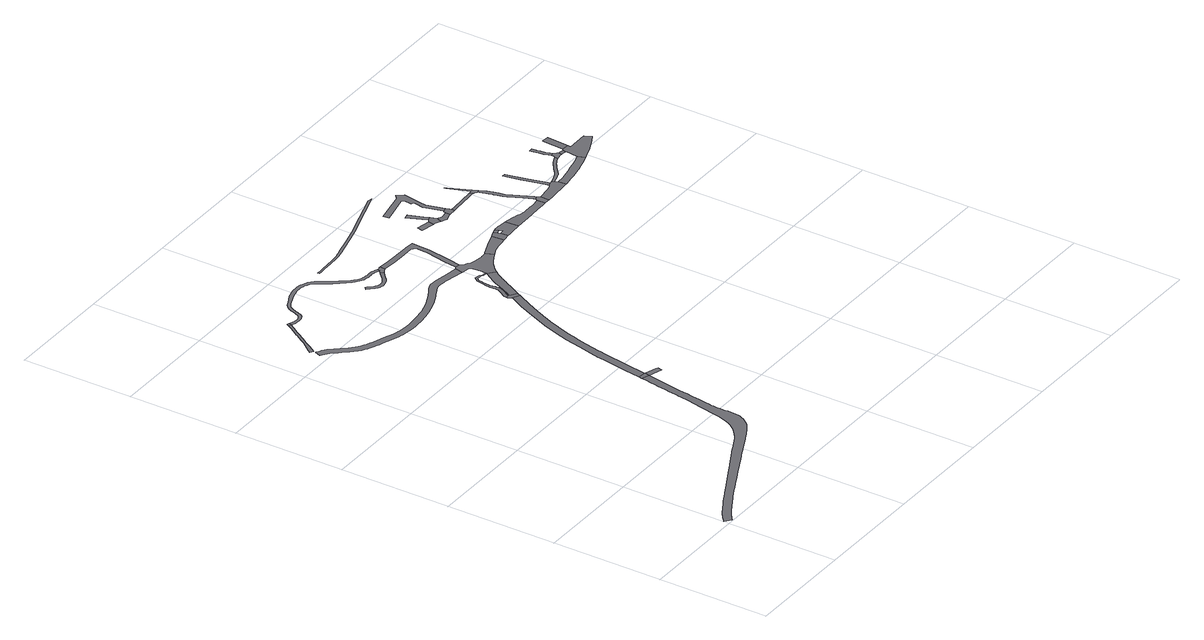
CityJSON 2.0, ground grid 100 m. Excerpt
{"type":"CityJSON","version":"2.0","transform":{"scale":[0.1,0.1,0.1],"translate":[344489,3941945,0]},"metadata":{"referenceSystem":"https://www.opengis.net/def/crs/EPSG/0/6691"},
"CityObjects":{
"road1":{"type":"Road","attributes":{"RoadStructureAttribute.sectionType":"1"},"geometry":[{"type":"MultiSurface","lod":"1","boundaries":[[[0,1,2,3,4,5,6,7,8,9,10,11,12,13,14,15,16,17,18,19,20,21,22,23,24,25,26,27,28,29,30,31,32,33,34,35,36,37,38,39,40,41,42,43,44,45,46,47,48,49,50,51,52,53,54,55,56,57,58,59,60,61,62,63,64,65,66,67,68,69,70,71,72,73,74,75,76,77,78,79,80,81,82,83,84,85,86,87,88,89,90,91,92,93,94,95,96,97,98,99,100,101,102,103,104,105,106,107,108,109,110,111,112,113,114,115,116,117,118,119,120,121,122,123,124,125,126,127,128,129,130,126,131]]]}]},
"road2":{"type":"Road","attributes":{"RoadStructureAttribute.sectionType":"1"},"geometry":[{"type":"MultiSurface","lod":"1","boundaries":[[[132,133,134,135,136,137,138,139,140,141,142,143,144,145,146,147,148,149,150,151,152,153,154,155,156,157,158,159]]]}]},
"road3":{"type":"Road","geometry":[{"type":"MultiSurface","lod":"1","boundaries":[[[160,161,162,163,132,159]]]}]},
"road4":{"type":"Road","geometry":[{"type":"MultiSurface","lod":"1","boundaries":[[[131,126,130,164,165]]]}]},
"road5":{"type":"Road","attributes":{"RoadStructureAttribute.sectionType":"1"},"geometry":[{"type":"MultiSurface","lod":"1","boundaries":[[[166,167,168,169,170,171,172,173,174,175,176,177,178,179,180,181,182,183,184,185,186,187,188,189,190,191,192,193,194,195,196,197,198,199,200,201,202,203,204,205,206,207,208,209,210,211,212,213,214,215,216,217,218,219,220,221,222,223,224,225,226,227,228,229,230,231,232,233,234,235,236,237,238,239,240,241,242,243,244,245,246,247,248,249,250,251,252,253,254,255,256,257,258,259,260,261,262,263,264,265,266,267,268,269,270,271,272,273,274,275,276,277,278,279,280,281,282,283,284,285,286,287,288,289,290,291,292,293,294,295,296,297,298,299,300,301,302,303,304,305,306,307,308,309]]]}]},
"road6":{"type":"Road","attributes":{"RoadStructureAttribute.sectionType":"1"},"geometry":[{"type":"MultiSurface","lod":"1","boundaries":[[[164,310,311,312,313,314,315,316,317,318,319,320,321,322,323,324,325,326,327,328,329,330,331,332,333,334,335,336,337,338,339,340,341,342,343,344,345,346,347,348,349,350,351,352,353,354,165]]]}]},
"road7":{"type":"Road","attributes":{"RoadStructureAttribute.sectionType":"1"},"geometry":[{"type":"MultiSurface","lod":"1","boundaries":[[[355,356,357,358,359,360,361,362,363,364,365,366,367,368,369,370,371,372,373,374,375,376,377,378,379,380,381,382,383,384,385,386,387,388,389,390,391,392,393,394,395,396,397,398,399,400,401,402,403,404,405,406,407,408,409,410,411,412,413,414,415,416,417,418,419,420,421,422,423,424,425,426,427,428,429,430,431,432,433,434,435,436,437,438,439,440,441,442,443,444,445,446,447,448,449,450,451,452,453,454,455,456,457,458,459,460,461,462,463,464,465,466,467,468,469,470,471,472,473,474,475,476,477,478,479,480,481,482,483,484,485,486,487,488,489,490,491,492,493,494,495,496,497,498,499,500,501,502,503,504,505,506,507,508,509,510,511,512,513,514,515,516,517,518,519,520,521,522,523,524,525,526,527,528,529,530,531,532,533,534,535,160,159]]]}]},
"road8":{"type":"Road","attributes":{"RoadStructureAttribute.sectionType":"1"},"geometry":[{"type":"MultiSurface","lod":"1","boundaries":[[[536,537,538,539,540,541,542,543,544,545,546,547,548,549,550,551,552,553,554,555,556,557,558,559,560,561,562,563,564,565,566,567,568,569,570,571,572,573,574,575,576,577,578,579,580,581,582,583]]]}]},
"road9":{"type":"Road","geometry":[{"type":"MultiSurface","lod":"1","boundaries":[[[584,585,586,587,588,330,329,589,590]]]}]},
"road10":{"type":"Road","geometry":[{"type":"MultiSurface","lod":"1","boundaries":[[[582,591,592,593,594,595,445,444,596,583]]]}]},
"road11":{"type":"Road","attributes":{"RoadStructureAttribute.sectionType":"1"},"geometry":[{"type":"MultiSurface","lod":"1","boundaries":[[[597,598,599,600,601,602,603,604,605,606,607,608,609,610,611,612,613,585,584,614,615,616,617,618,619,620,621,622,623,624,625,626,627,628,629,630]]]}]},
"road12":{"type":"Road","attributes":{"RoadStructureAttribute.sectionType":"1"},"geometry":[{"type":"MultiSurface","lod":"1","boundaries":[[[631,632,633,634,635,636,637,638,639,640,641,642,643,644,590,589,645,646,647,648,649,650,651,652,653,654,655,656,657,658,659,660,661,630]]]}]},
"road13":{"type":"Road","attributes":{"RoadStructureAttribute.sectionType":"1"},"geometry":[{"type":"MultiSurface","lod":"1","boundaries":[[[662,663,664,665,666,667,668,669,670,593,592,671,672,673,674,675,676,677,678]]]}]},
"road14":{"type":"Road","geometry":[{"type":"MultiSurface","lod":"1","boundaries":[[[308,679,680,681,682,683,684,685,686,687,688,689,690,597,630,661,691,692,693,694,695,696,697,698,699,700,701,702,703,704,705,706,707,708,709,710,711,712,713,714,715,716,717,718,719,662,678,309]]]}]},
"road15":{"type":"Road","attributes":{"RoadStructureAttribute.sectionType":"1"},"geometry":[{"type":"MultiSurface","lod":"1","boundaries":[[[720,721,722,723,724,725,726,727,728,729,730,731,732,733,734,735,736,737,738,739,740,741,742,743,744,745]]]}]},
"road16":{"type":"Road","attributes":{"RoadStructureAttribute.sectionType":"1"},"geometry":[{"type":"MultiSurface","lod":"1","boundaries":[[[746,747,748,749,750,751,752,753,754,755,756,757,758,759,760,761,762,705,704]]]}]},
"road17":{"type":"Road","attributes":{"RoadStructureAttribute.sectionType":"1"},"geometry":[{"type":"MultiSurface","lod":"1","boundaries":[[[763,764,765,766]]]}]},
"road18":{"type":"Road","geometry":[{"type":"MultiSurface","lod":"1","boundaries":[[[767,756,755,768,769,770,771,772,773]]]}]},
"road19":{"type":"Road","geometry":[{"type":"MultiSurface","lod":"1","boundaries":[[[772,774,775,776,777,773]]]}]},
"road20":{"type":"Road","geometry":[{"type":"MultiSurface","lod":"1","boundaries":[[[778,779,763,766,780,781,782]]]}]},
"road21":{"type":"Road","attributes":{"RoadStructureAttribute.sectionType":"1"},"geometry":[{"type":"MultiSurface","lod":"1","boundaries":[[[778,783,784,785,786,787,779]]]}]},
"road22":{"type":"Road","geometry":[{"type":"MultiSurface","lod":"1","boundaries":[[[788,789,790,791,792,793,794,795,796,797,798,799,800,801,802,803,776,775,804,805,769,768]]]}]},
"road23":{"type":"Road","attributes":{"RoadStructureAttribute.sectionType":"1"},"geometry":[{"type":"MultiSurface","lod":"1","boundaries":[[[781,806,807,808,809,810,811,812,813,782]]]}]},
"road24":{"type":"Road","attributes":{"RoadStructureAttribute.sectionType":"1"},"geometry":[{"type":"MultiSurface","lod":"1","boundaries":[[[814,815,816,817,818,819,820,821,822,823,824,825,826,827,828,829,830,831,832,833]]]}]},
"road25":{"type":"Road","geometry":[{"type":"MultiSurface","lod":"1","boundaries":[[[834,833,832,835,812,811,836,837]]]}]},
"road26":{"type":"Road","attributes":{"RoadStructureAttribute.sectionType":"1"},"geometry":[{"type":"MultiSurface","lod":"1","boundaries":[[[838,839,840,841,842,843,844,845,846,847,848,849,850,851,852,792,791,853,854,855,856,857,858]]]}]},
"road27":{"type":"Road","attributes":{"RoadStructureAttribute.sectionType":"1"},"geometry":[{"type":"MultiSurface","lod":"1","boundaries":[[[836,859,860,861,862,863,864,865,837]]]}]},
"road28":{"type":"Road","geometry":[{"type":"MultiSurface","lod":"1","boundaries":[[[866,867,868,869,870,864,863,871,872,873,874,875,876,877,878]]]}]},
"road29":{"type":"Road","attributes":{"RoadStructureAttribute.sectionType":"1"},"geometry":[{"type":"MultiSurface","lod":"1","boundaries":[[[879,880,881,882,883,884,885,886,887,888,889,890,891,892,893,894,895,896,897,898,899,900,901,902,903,904,905,906,878,877]]]}]},
"road30":{"type":"Road","geometry":[{"type":"MultiSurface","lod":"1","boundaries":[[[907,901,900,858,857,908,909]]]}]},
"road31":{"type":"Road","geometry":[{"type":"MultiSurface","lod":"1","boundaries":[[[910,911,912,913,914,907,909,915,916,917,918,919,920,921]]]}]},
"road32":{"type":"Road","attributes":{"RoadStructureAttribute.sectionType":"1"},"geometry":[{"type":"MultiSurface","lod":"1","boundaries":[[[911,922,923,924,925,926,927,928,912]]]}]},
"road33":{"type":"Road","attributes":{"RoadStructureAttribute.sectionType":"1"},"geometry":[{"type":"MultiSurface","lod":"1","boundaries":[[[929,930,931,932,933,934,935,936,937,938,939,940,941,942,943,944,945,946,947,948,949,950,951,952,953,954,955,956,957,958,959,910,921]]]}]},
"road34":{"type":"Road","attributes":{"RoadStructureAttribute.sectionType":"1"},"geometry":[{"type":"MultiSurface","lod":"1","boundaries":[[[960,961,962,963,964,965,966,967,968,969,970,971,920,919,972,973,974,975,976,977,978,979,980,981,982]]]}]},
"road35":{"type":"Road","geometry":[{"type":"MultiSurface","lod":"1","boundaries":[[[983,984,985,986,945,944,987,988,989,990,991,992,993,994,995]]]}]},
"road36":{"type":"Road","attributes":{"RoadStructureAttribute.sectionType":"1"},"geometry":[{"type":"MultiSurface","lod":"1","boundaries":[[[996,997,998,999,1000,1001,1002,1003,1004,1005,1006,983,995]]]}]},
"road37":{"type":"Road","geometry":[{"type":"MultiSurface","lod":"1","boundaries":[[[1007,1008,1009,1010,991,990]]]}]},
"road38":{"type":"Road","attributes":{"RoadStructureAttribute.sectionType":"1"},"geometry":[{"type":"MultiSurface","lod":"1","boundaries":[[[1011,1012,1013,1014,1015]]]}]},
"road39":{"type":"Road","geometry":[{"type":"MultiSurface","lod":"1","boundaries":[[[1016,1017,1018,1019,1020,1021,1022,1023,1024,1025,1026,1027,1028,1029,1015,1014,1009,1008,1030,960,982]]]}]}
},
"vertices":[
[1438,1721,0],[1427,1654,0],[1423,1627,0],[1417,1587,0],[1411,1551,0],[1405,1514,0],[1399,1477,0],[1393,1440,0],[1388,1405,0],[1382,1366,0],[1378,1340,0],[1365,1274,0],[1339,1133,0],[1309,986,0],[1298,942,0],[1283,886,0],[1283,885,0],[1281,877,0],[1271,852,0],[1259,827,0],[1245,803,0],[1230,780,0],[1213,758,0],[1193,735,0],[1170,714,0],[1145,694,0],[1120,675,0],[1091,656,0],[1059,640,0],[1027,624,0],[995,607,0],[992,606,0],[966,592,0],[951,585,0],[907,562,0],[902,559,0],[746,477,0],[734,471,0],[635,419,0],[426,308,0],[406,298,0],[363,275,0],[320,252,0],[291,237,0],[263,221,0],[235,205,0],[207,189,0],[188,178,0],[179,173,0],[150,156,0],[120,138,0],[91,119,0],[72,105,0],[64,99,0],[52,90,0],[33,74,0],[13,56,0],[10,53,0],[61,5,0],[63,6,0],[79,21,0],[96,35,0],[113,48,0],[131,61,0],[133,62,0],[158,79,0],[186,96,0],[214,112,0],[242,128,0],[270,144,0],[297,160,0],[325,175,0],[353,191,0],[395,213,0],[438,236,0],[481,257,0],[524,279,0],[527,281,0],[607,321,0],[689,363,0],[772,404,0],[855,446,0],[899,469,0],[943,491,0],[954,496,0],[990,514,0],[1134,583,0],[1174,604,0],[1194,615,0],[1210,623,0],[1214,626,0],[1235,637,0],[1254,649,0],[1274,662,0],[1294,674,0],[1313,688,0],[1331,704,0],[1347,722,0],[1363,741,0],[1376,762,0],[1387,784,0],[1394,806,0],[1398,828,0],[1401,852,0],[1403,875,0],[1403,883,0],[1404,900,0],[1404,925,0],[1404,927,0],[1403,950,0],[1403,976,0],[1403,998,0],[1403,1020,0],[1404,1042,0],[1406,1064,0],[1408,1082,0],[1410,1099,0],[1413,1117,0],[1415,1135,0],[1426,1209,0],[1437,1282,0],[1446,1341,0],[1448,1356,0],[1450,1371,0],[1459,1428,0],[1502,1662,0],[1514,1739,0],[1634,1696,0],[1649,1738,0],[1629,1745,0],[1529,1781,0],[1444,1761,0],
[575,4529,0],[553,4492,0],[510,4426,0],[503,4413,0],[488,4386,0],[482,4376,0],[472,4360,0],[456,4335,0],[439,4310,0],[425,4291,0],[375,4228,0],[366,4217,0],[355,4203,0],[334,4173,0],[362,4153,0],[385,4183,0],[388,4187,0],[403,4212,0],[440,4277,0],[443,4282,0],[455,4298,0],[473,4324,0],[490,4350,0],[505,4376,0],[521,4403,0],[529,4419,0],[571,4477,0],[597,4521,0],
[605,4545,0],[598,4547,0],[591,4549,0],[587,4551,0],
[1521,1784,0],[1448,1788,0],
[1872,3907,0],[1780,3921,0],[1763,3922,0],[1718,3925,0],[1714,3925,0],[1711,3925,0],[1705,3924,0],[1698,3923,0],[1692,3922,0],[1686,3920,0],[1680,3918,0],[1673,3916,0],[1667,3914,0],[1661,3911,0],[1656,3908,0],[1650,3905,0],[1600,3877,0],[1570,3860,0],[1552,3850,0],[1542,3845,0],[1528,3838,0],[1505,3827,0],[1482,3817,0],[1459,3807,0],[1436,3798,0],[1411,3789,0],[1385,3782,0],[1359,3775,0],[1333,3769,0],[1306,3764,0],[1278,3759,0],[1277,3758,0],[1250,3754,0],[1229,3752,0],[1223,3751,0],[1189,3747,0],[1154,3745,0],[1120,3743,0],[1086,3744,0],[1050,3747,0],[1013,3752,0],[994,3755,0],[978,3758,0],[962,3762,0],[942,3766,0],[909,3776,0],[877,3788,0],[844,3800,0],[812,3813,0],[779,3824,0],[751,3833,0],[745,3835,0],[712,3847,0],[680,3862,0],[660,3873,0],[640,3885,0],[620,3897,0],[603,3910,0],[602,3911,0],[579,3931,0],[568,3943,0],[558,3953,0],[538,3976,0],[518,3999,0],[500,4019,0],[483,4040,0],[466,4060,0],[447,4079,0],[429,4094,0],[410,4108,0],[390,4121,0],[369,4132,0],[361,4135,0],[338,4080,0],[343,4078,0],[359,4069,0],[376,4059,0],[392,4047,0],[407,4034,0],[422,4019,0],[437,4002,0],[454,3981,0],[473,3960,0],[493,3937,0],[514,3913,0],[537,3888,0],[564,3864,0],[586,3848,0],[608,3833,0],[631,3820,0],[654,3808,0],[689,3792,0],[725,3779,0],[728,3778,0],[730,3777,0],[759,3767,0],[792,3756,0],[823,3744,0],[856,3732,0],[891,3719,0],[927,3708,0],[932,3707,0],[965,3699,0],[1004,3692,0],[1043,3687,0],[1083,3684,0],[1121,3683,0],[1158,3685,0],[1194,3687,0],[1230,3691,0],[1259,3695,0],[1286,3699,0],[1288,3699,0],[1317,3705,0],[1346,3711,0],[1373,3717,0],[1401,3724,0],[1428,3732,0],[1456,3741,0],[1482,3751,0],[1507,3762,0],[1531,3773,0],[1554,3784,0],[1579,3797,0],[1603,3810,0],[1626,3822,0],[1649,3833,0],[1655,3836,0],[1664,3841,0],[1679,3848,0],[1691,3853,0],[1700,3856,0],[1711,3858,0],[1723,3859,0],[1738,3859,0],[1753,3859,0],[1762,3858,0],[1772,3857,0],[1783,3856,0],[1792,3855,0],[1805,3853,0],[1817,3850,0],[1995,3817,0],[2008,3887,0],
[1587,2196,0],[1600,2256,0],[1605,2281,0],[1617,2335,0],[1635,2414,0],[1652,2493,0],[1670,2556,0],[1688,2618,0],[1706,2680,0],[1722,2729,0],[1727,2742,0],[1752,2808,0],[1779,2874,0],[1801,2925,0],[1807,2939,0],[1836,3004,0],[1838,3007,0],[1890,3116,0],[1946,3226,0],[1956,3244,0],[1892,3277,0],[1883,3259,0],[1849,3193,0],[1825,3148,0],[1824,3146,0],[1771,3034,0],[1741,2968,0],[1713,2902,0],[1685,2835,0],[1662,2774,0],[1665,2773,0],[1661,2765,0],[1641,2701,0],[1622,2637,0],[1604,2574,0],[1586,2512,0],[1567,2429,0],[1527,2262,0],[1518,2221,0],[1517,2208,0],[1510,2150,0],[1502,2106,0],[1487,2022,0],[1473,1939,0],[1459,1855,0],
[600,4520,0],[608,4517,0],[613,4515,0],[626,4510,0],[639,4506,0],[652,4503,0],[662,4501,0],[671,4499,0],[681,4498,0],[691,4498,0],[700,4499,0],[710,4501,0],[719,4504,0],[727,4507,0],[736,4512,0],[745,4518,0],[754,4524,0],[761,4531,0],[768,4541,0],[773,4552,0],[778,4564,0],[782,4576,0],[786,4588,0],[787,4590,0],[790,4600,0],[794,4612,0],[798,4624,0],[801,4632,0],[804,4640,0],[808,4648,0],[812,4656,0],[818,4664,0],[826,4671,0],[834,4678,0],[842,4684,0],[859,4694,0],[878,4702,0],[897,4709,0],[916,4716,0],[935,4723,0],[954,4731,0],[974,4739,0],[994,4745,0],[1014,4750,0],[1035,4755,0],[1056,4758,0],[1077,4758,0],[1094,4757,0],[1111,4755,0],[1127,4752,0],[1128,4751,0],[1144,4746,0],[1164,4737,0],[1184,4725,0],[1202,4712,0],[1212,4702,0],[1217,4696,0],[1226,4685,0],[1234,4672,0],[1238,4665,0],[1242,4660,0],[1250,4647,0],[1256,4637,0],[1262,4627,0],[1268,4617,0],[1275,4606,0],[1292,4582,0],[1310,4560,0],[1328,4538,0],[1347,4516,0],[1364,4500,0],[1379,4482,0],[1395,4464,0],[1413,4448,0],[1428,4436,0],[1444,4425,0],[1461,4415,0],[1479,4407,0],[1496,4402,0],[1513,4399,0],[1530,4397,0],[1547,4396,0],[1562,4395,0],[1576,4396,0],[1589,4396,0],[1600,4395,0],[1607,4393,0],[1613,4391,0],[1616,4390,0],[1653,4373,0],[1664,4398,0],[1639,4409,0],[1635,4411,0],[1632,4412,0],[1624,4416,0],[1615,4419,0],[1606,4421,0],[1590,4423,0],[1575,4423,0],[1562,4422,0],[1549,4423,0],[1533,4424,0],[1517,4426,0],[1502,4429,0],[1489,4433,0],[1474,4439,0],[1459,4448,0],[1444,4458,0],[1430,4469,0],[1414,4483,0],[1399,4500,0],[1384,4517,0],[1370,4536,0],[1354,4559,0],[1336,4581,0],[1318,4602,0],[1302,4625,0],[1296,4634,0],[1290,4644,0],[1284,4654,0],[1278,4664,0],[1270,4677,0],[1262,4690,0],[1253,4704,0],[1242,4718,0],[1231,4729,0],[1223,4737,0],[1214,4744,0],[1202,4753,0],[1200,4754,0],[1180,4766,0],[1156,4777,0],[1139,4782,0],[1137,4783,0],[1117,4788,0],[1097,4790,0],[1077,4791,0],[1053,4790,0],[1029,4787,0],[1007,4782,0],[985,4777,0],[980,4775,0],[963,4770,0],[945,4763,0],[870,4726,0],[869,4725,0],[848,4717,0],[828,4705,0],[827,4704,0],[818,4697,0],[809,4689,0],[800,4680,0],[791,4670,0],[785,4659,0],[781,4650,0],[778,4641,0],[775,4633,0],[770,4620,0],[766,4607,0],[763,4596,0],[759,4585,0],[754,4573,0],[750,4562,0],[746,4554,0],[742,4547,0],[737,4543,0],[731,4538,0],[724,4534,0],[717,4530,0],[710,4527,0],[703,4525,0],[696,4524,0],[689,4523,0],[683,4523,0],[675,4524,0],[666,4525,0],[657,4527,0],[646,4530,0],[634,4534,0],[622,4539,0],[609,4543,0],
[1622,4345,0],[1611,4335,0],[1599,4323,0],[1586,4310,0],[1573,4298,0],[1560,4288,0],[1550,4281,0],[1539,4274,0],[1528,4268,0],[1517,4264,0],[1507,4262,0],[1497,4261,0],[1487,4260,0],[1477,4261,0],[1467,4265,0],[1457,4271,0],[1448,4278,0],[1439,4285,0],[1426,4297,0],[1414,4310,0],[1402,4324,0],[1390,4337,0],[1368,4317,0],[1379,4304,0],[1391,4290,0],[1405,4275,0],[1420,4262,0],[1430,4254,0],[1440,4246,0],[1454,4238,0],[1470,4232,0],[1485,4230,0],[1491,4230,0],[1500,4231,0],[1513,4233,0],[1526,4235,0],[1540,4241,0],[1554,4248,0],[1566,4256,0],[1577,4263,0],[1593,4275,0],[1607,4289,0],[1620,4301,0],[1632,4313,0],[1642,4322,0],[1647,4327,0],[1656,4333,0],[1632,4354,0],
[1905,3320,0],[1875,3320,0],[1875,3316,0],[1875,3306,0],[1880,3294,0],[1974,3278,0],[1911,3312,0],
[1667,4338,0],[1704,4357,0],[1708,4402,0],[1696,4403,0],[1674,4393,0],[1643,4364,0],
[2090,3657,0],[2054,3661,0],[2034,3674,0],[2033,3675,0],[1982,3683,0],[1954,3649,0],[1946,3615,0],[1943,3602,0],[1930,3542,0],[1929,3519,0],[1929,3510,0],[1932,3477,0],[1932,3469,0],[1933,3450,0],[1931,3441,0],[1913,3403,0],[1875,3339,0],[1905,3331,0],[1939,3389,0],[1960,3432,0],[1963,3449,0],[1961,3461,0],[1959,3482,0],[1952,3527,0],[1952,3536,0],[1952,3538,0],[1958,3598,0],[1959,3605,0],[1968,3642,0],[1988,3666,0],[2027,3660,0],[2031,3658,0],[2049,3646,0],[2088,3643,0],
[2080,3632,0],[2063,3607,0],[2062,3606,0],[2051,3589,0],[2045,3581,0],[2030,3555,0],[2026,3549,0],[2023,3543,0],[2012,3520,0],[2010,3517,0],[2004,3504,0],[1981,3455,0],[1927,3343,0],[1921,3332,0],[1986,3300,0],[2005,3335,0],[2017,3360,0],[2036,3396,0],[2041,3405,0],[2057,3435,0],[2062,3445,0],[2071,3463,0],[2080,3480,0],[2086,3492,0],[2089,3498,0],[2098,3514,0],[2099,3515,0],[2113,3538,0],[2128,3562,0],[2144,3584,0],[2151,3593,0],
[2076,3895,0],[2096,4008,0],[2102,4041,0],[2135,4221,0],[2137,4297,0],[2139,4380,0],[2063,4389,0],[2015,4390,0],[1811,4393,0],[1809,4348,0],[1929,4346,0],[2060,4344,0],[2092,4315,0],[2090,4226,0],[2086,4202,0],[2052,4017,0],[2031,3903,0],
[2046,3808,0],[2059,3806,0],[2065,3806,0],[2072,3802,0],[2077,3797,0],[2082,3788,0],[2085,3779,0],[2086,3773,0],[2088,3752,0],[2093,3689,0],[2093,3681,0],[2092,3672,0],[2161,3606,0],[2173,3619,0],[2179,3627,0],[2198,3647,0],[2218,3666,0],[2239,3683,0],[2258,3696,0],[2259,3696,0],[2278,3707,0],[2299,3718,0],[2320,3729,0],[2341,3740,0],[2346,3742,0],[2361,3750,0],[2326,3821,0],[2315,3818,0],[2301,3815,0],[2296,3815,0],[2290,3814,0],[2283,3814,0],[2277,3814,0],[2271,3813,0],[2264,3813,0],[2258,3813,0],[2251,3813,0],[2196,3825,0],[2141,3835,0],[2133,3855,0],[2091,3866,0],
[2112,4882,0],[2523,5016,0],[2482,5023,0],[2106,4901,0],[2053,4884,0],[1896,4844,0],[1726,4800,0],[1721,4798,0],[1686,4789,0],[1652,4783,0],[1578,4775,0],[1512,4772,0],[1442,4768,0],[1396,4766,0],[1364,4767,0],[1365,4752,0],[1396,4751,0],[1443,4754,0],[1531,4757,0],[1625,4761,0],[1655,4764,0],[1691,4770,0],[1726,4779,0],[1759,4787,0],[1940,4834,0],[2059,4865,0],
[2373,3756,0],[2375,3756,0],[2391,3763,0],[2401,3768,0],[2429,3778,0],[2455,3784,0],[2482,3789,0],[2510,3793,0],[2525,3795,0],[2583,3801,0],[2571,3913,0],[2540,3901,0],[2512,3892,0],[2446,3869,0],[2371,3841,0],[2354,3835,0],[2339,3828,0],
[2482,4450,0],[2357,4471,0],[2348,4424,0],[2472,4398,0],
[2617,3932,0],[2654,3809,0],[2647,3879,0],[2645,3884,0],[2641,3900,0],[2640,3903,0],[2627,3936,0],
[2651,3907,0],[2677,3915,0],[2667,3948,0],[2629,3936,0],
[2541,4479,0],[2506,4464,0],[2487,4395,0],[2542,4374,0],[2566,4422,0],
[2535,4492,0],[2507,4556,0],[2473,4649,0],[2428,4634,0],[2484,4512,0],
[2675,3811,0],[2700,3813,0],[2724,3814,0],[2819,3818,0],[2813,3942,0],[2794,3944,0],[2774,3947,0],[2755,3948,0],[2735,3950,0],[2725,3950,0],[2716,3950,0],[2706,3950,0],[2697,3950,0],[2689,3950,0],[2682,3950,0],[2674,3949,0],[2688,3897,0],[2696,3882,0],
[2544,4373,0],[2591,4349,0],[2593,4348,0],[2643,4365,0],[2655,4367,0],[2668,4367,0],[2666,4409,0],[2601,4399,0],
[2679,4611,0],[2689,4670,0],[2717,4828,0],[2668,4883,0],[2639,4855,0],[2614,4849,0],[2501,4825,0],[2353,4793,0],[2364,4744,0],[2446,4762,0],[2614,4798,0],[2616,4799,0],[2643,4779,0],[2630,4710,0],[2655,4706,0],[2650,4679,0],[2636,4607,0],[2637,4601,0],[2681,4439,0],[2723,4450,0],
[2732,4418,0],[2680,4437,0],[2739,4372,0],[2737,4397,0],
[3138,3897,0],[3106,3897,0],[3032,3895,0],[3022,3897,0],[3013,3898,0],[3003,3900,0],[2993,3901,0],[2973,3906,0],[2953,3912,0],[2933,3917,0],[2917,3922,0],[2913,3923,0],[2889,3928,0],[2864,3933,0],[2839,3938,0],[3014,3826,0],[3033,3827,0],[3107,3829,0],[3181,3830,0],[3220,3831,0],[3218,3904,0],
[2828,4378,0],[2835,4378,0],[2843,4379,0],[3005,4389,0],[3025,4389,0],[3023,4415,0],[2779,4399,0],
[3069,4427,0],[2983,4606,0],[2974,4624,0],[2980,4607,0],[3045,4416,0],[3033,4386,0],[3039,4384,0],[3045,4382,0],[3050,4379,0],[3055,4377,0],[3061,4371,0],[3068,4368,0],[3092,4379,0],
[3073,4353,0],[3081,4328,0],[3087,4302,0],[3092,4281,0],[3093,4275,0],[3100,4247,0],[3102,4239,0],[3105,4227,0],[3110,4207,0],[3115,4187,0],[3122,4167,0],[3135,4134,0],[3150,4102,0],[3166,4072,0],[3180,4041,0],[3190,4020,0],[3199,3999,0],[3209,3978,0],[3218,3957,0],[3219,3955,0],[3224,3942,0],[3230,3928,0],[3261,3942,0],[3253,3958,0],[3154,4169,0],[3143,4221,0],[3133,4265,0],[3121,4318,0],
[3276,3910,0],[3256,3831,0],[3279,3832,0],
[3519,3965,0],[3495,3957,0],[3460,3949,0],[3462,3941,0],[3399,3926,0],[3330,3834,0],[3405,3838,0],[3467,3841,0],[3480,3842,0],[3552,3847,0],[3546,3915,0],[3526,3943,0],
[3488,3984,0],[3450,4144,0],[3405,4335,0],[3374,4333,0],[3407,4184,0],[3413,4158,0],[3453,3980,0],
[3585,3961,0],[3606,3967,0],[3623,3974,0],[3631,3978,0],[3639,3983,0],[3653,3992,0],[3667,4004,0],[3715,4043,0],[3728,4054,0],[3743,4065,0],[3762,4078,0],[3781,4089,0],[3782,4089,0],[3800,4098,0],[3835,4113,0],[3837,4113,0],[3831,4138,0],[3790,4121,0],[3782,4117,0],[3769,4111,0],[3764,4108,0],[3748,4099,0],[3729,4085,0],[3712,4073,0],[3689,4054,0],[3638,4012,0],[3626,4004,0],[3614,3998,0],[3612,3997,0],[3597,3991,0],[3578,3984,0],
[3946,4000,0],[3945,4000,0],[3916,3991,0],[3882,3981,0],[3870,3977,0],[3823,3965,0],[3815,3963,0],[3773,3953,0],[3722,3942,0],[3671,3932,0],[3620,3924,0],[3548,3915,0],[3555,3848,0],[3630,3857,0],[3683,3865,0],[3735,3875,0],[3788,3886,0],[3840,3899,0],[3849,3901,0],[3864,3905,0],[3888,3912,0],[3936,3926,0],[3967,3936,0],
[3845,4177,0],[3848,4165,0],[3845,4153,0],[3841,4145,0],[3851,4116,0],[3874,4120,0],[3893,4121,0],[3904,4119,0],[3908,4152,0],[3896,4160,0],[3884,4171,0],[3875,4183,0],[3874,4188,0],
[3866,4209,0],[3856,4246,0],[3849,4287,0],[3844,4320,0],[3843,4328,0],[3840,4361,0],[3810,4360,0],[3813,4325,0],[3819,4282,0],[3826,4239,0],[3837,4199,0],
[3916,4118,0],[3951,4113,0],[3956,4142,0],[3923,4148,0],
[4051,4348,0],[3986,4355,0],[3985,4336,0],[3972,4155,0],[4037,4150,0],
[3984,3941,0],[3987,3942,0],[4032,3958,0],[4077,3976,0],[4096,3984,0],[4122,3996,0],[4160,4013,0],[4167,4016,0],[4211,4037,0],[4241,4053,0],[4256,4061,0],[4225,4121,0],[4035,4123,0],[4035,4133,0],[3954,4112,0]
]}
